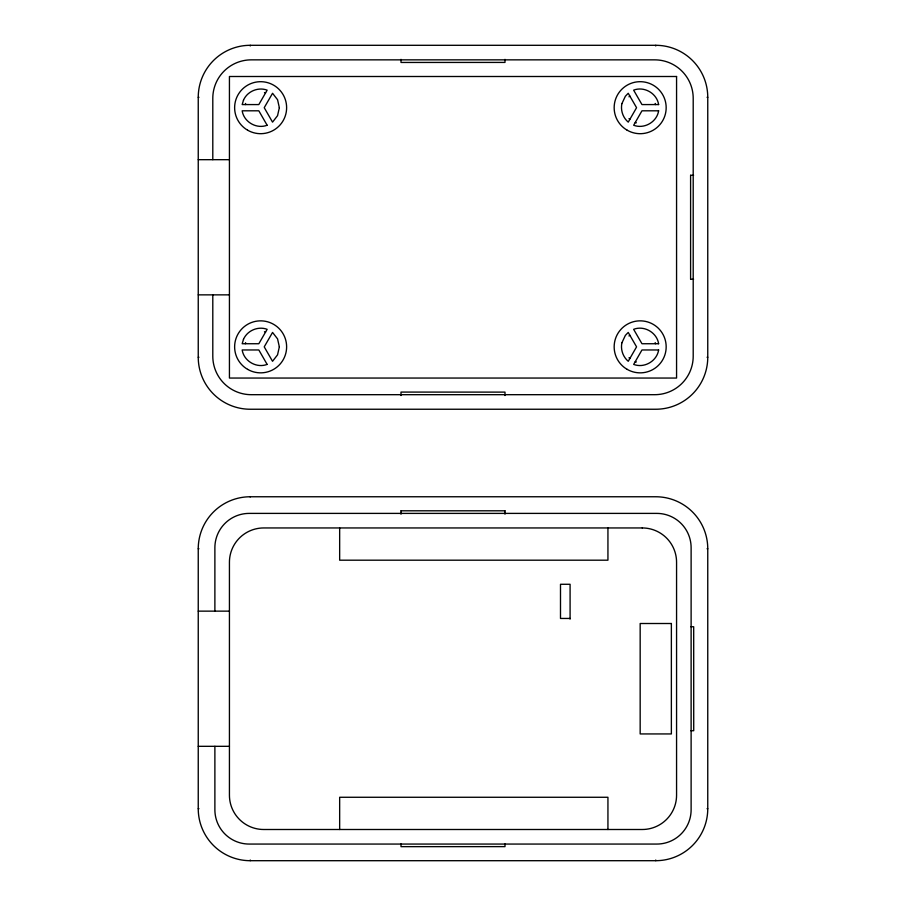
<?xml version="1.0" encoding="UTF-8"?>
<svg xmlns="http://www.w3.org/2000/svg" width="906" height="906" viewBox="0 0 906 906"><rect width="100%" height="100%" fill="white"/><g stroke="black" fill="none" stroke-linecap="round" stroke-linejoin="round"><path stroke-width="1.36" d="M690.598 279.263L690.598 175.277M658.628 110.804C656.929 122.004 644.223 129.343 633.668 125.243L641.969 110.804L658.617 110.804M658.628 349.965C656.929 361.166 644.223 368.504 633.668 364.405L641.969 349.965L658.617 349.965M250.237 45.3L655.763 45.3A51.993 51.993 0 0 1 707.756 97.293L707.756 357.247A51.993 51.993 0 0 1 655.763 409.24L250.237 409.24A51.993 51.993 0 0 1 198.244 357.247L198.244 97.293A51.993 51.993 0 0 1 250.237 45.3L250.237 45.991M198.244 97.293L198.935 97.293M707.065 97.293L707.756 97.293M658.617 104.575L641.969 104.575L633.634 90.158C644.189 86.025 656.929 93.352 658.628 104.575M198.244 159.683L229.433 159.683M690.632 175.277L693.577 175.277M690.632 279.263L693.577 279.263M198.244 294.858L229.433 294.858M658.617 343.736L641.969 343.736L633.634 329.32C644.189 325.186 656.929 332.513 658.628 343.736M198.244 357.247L198.935 357.247M707.065 357.247L707.756 357.247M250.237 496.76L655.763 496.76A51.993 51.993 0 0 1 707.756 548.753L707.756 808.707A51.993 51.993 0 0 1 655.763 860.7L250.237 860.7A51.993 51.993 0 0 1 198.244 808.707L198.244 548.753A51.993 51.993 0 0 1 250.237 496.76L250.237 496.93M401.007 510.803L504.993 510.803M198.244 548.753L198.935 548.753M707.065 548.753L707.756 548.753M198.244 611.142L229.433 611.142M570.089 618.447L560.497 618.447L560.497 584.279L570.089 584.279L570.089 619.126M690.87 626.737L693.69 626.737L693.724 730.723L690.87 730.723M198.244 746.317L229.433 746.317M198.244 808.707L198.935 808.707M707.065 808.707L707.756 808.707M655.763 45.3L655.763 45.991M655.763 860.009L655.763 860.7M607.937 527.949L607.937 560.191L339.659 560.191L339.659 527.949M607.937 829.5L607.937 797.269L339.659 797.269L339.659 829.5M504.993 59.354L504.993 62.423L401.007 62.457L401.007 59.354M504.993 395.526L504.993 392.117L401.007 392.083L401.007 395.526M504.993 510.837L504.993 514.155M504.993 843.939L504.993 846.623L401.007 846.657L401.007 843.939M401.007 510.837L401.007 514.155M250.237 860.009L250.237 860.7M214.881 611.142L214.881 547.711A34.315 34.315 0 0 1 249.195 513.396L656.805 513.396A34.315 34.315 0 0 1 691.119 547.711L691.119 809.749A34.315 34.315 0 0 1 656.805 844.064L249.195 844.064A34.315 34.315 0 0 1 214.881 809.749L214.881 746.317M212.797 159.683L212.797 98.335A38.471 38.471 0 0 1 251.268 59.853L654.732 59.853A38.471 38.471 0 0 1 693.203 98.335L693.203 356.205A38.471 38.471 0 0 1 654.732 394.688L251.268 394.688A38.471 38.471 0 0 1 212.797 356.205L212.797 294.858M636.352 361.97A15.595 15.595 0 0 1 635.253 361.653M629.84 358.538A15.595 15.595 0 0 1 629.013 357.745M628.99 335.979A15.595 15.595 0 0 1 629.817 335.186M655.185 342.615A15.595 15.595 0 0 1 655.457 343.736M636.352 122.808A15.595 15.595 0 0 1 635.253 122.491M629.84 119.377A15.595 15.595 0 0 1 629.013 118.584M628.99 96.817A15.595 15.595 0 0 1 629.817 96.025M655.185 103.454A15.595 15.595 0 0 1 655.457 104.575M245.345 343.736A15.595 15.595 0 0 1 245.617 342.615M264.473 331.732A15.595 15.595 0 0 1 265.571 332.06M245.345 104.575A15.595 15.595 0 0 1 245.617 103.454M264.473 92.571A15.595 15.595 0 0 1 265.571 92.899M279.342 107.689L277.553 115.674L272.536 122.129L264.224 107.689L272.559 93.284L277.564 99.728L279.342 107.689M279.342 346.851L277.553 354.835L272.536 361.29L264.224 346.851L272.559 332.445L277.564 338.889L279.342 346.851M621.901 103.612C620.44 110.373 622.954 117.689 628.254 122.129L636.567 107.689L628.232 93.284L625.378 96.229L621.901 103.612M621.901 342.774C620.44 349.535 622.954 356.851 628.254 361.29L636.567 346.851L628.232 332.445L625.378 335.379L621.901 342.774M243.476 100.204L242.174 104.575L258.822 104.575L267.157 90.158C258.142 86.749 247.27 91.336 243.476 100.204M243.476 339.365L242.174 343.736L258.822 343.736L267.157 329.32C258.142 325.911 247.27 330.497 243.476 339.365M267.134 125.243C256.579 129.343 243.873 122.004 242.174 110.804L258.822 110.804L267.123 125.232M267.134 364.405C256.579 368.504 243.873 361.166 242.174 349.965L258.822 349.965L267.123 364.393M676.567 76.5L229.433 76.5L229.433 378.051L676.567 378.051L676.567 76.5M642.252 527.949L263.748 527.949A34.315 34.315 0 0 0 229.433 562.264L229.433 795.196A34.315 34.315 0 0 0 263.748 829.5L642.252 829.5A34.315 34.315 0 0 0 676.567 795.196L676.567 562.264A34.315 34.315 0 0 0 642.252 527.949M671.369 623.509L640.168 623.509L640.168 733.939L671.369 733.939L671.369 623.509M627.167 369.365A25.991 25.991 0 0 0 666.17 346.851A25.991 25.991 0 0 0 627.167 324.337A25.991 25.991 0 0 0 627.167 369.365M627.167 130.204A25.991 25.991 0 0 0 666.17 107.689A25.991 25.991 0 0 0 627.167 85.175A25.991 25.991 0 0 0 627.167 130.204M247.632 369.365A25.991 25.991 0 0 0 286.624 346.851A25.991 25.991 0 0 0 247.632 324.337A25.991 25.991 0 0 0 247.632 369.365M247.632 130.204A25.991 25.991 0 0 0 286.624 107.689A25.991 25.991 0 0 0 247.632 85.175A25.991 25.991 0 0 0 247.632 130.204"/></g></svg>
